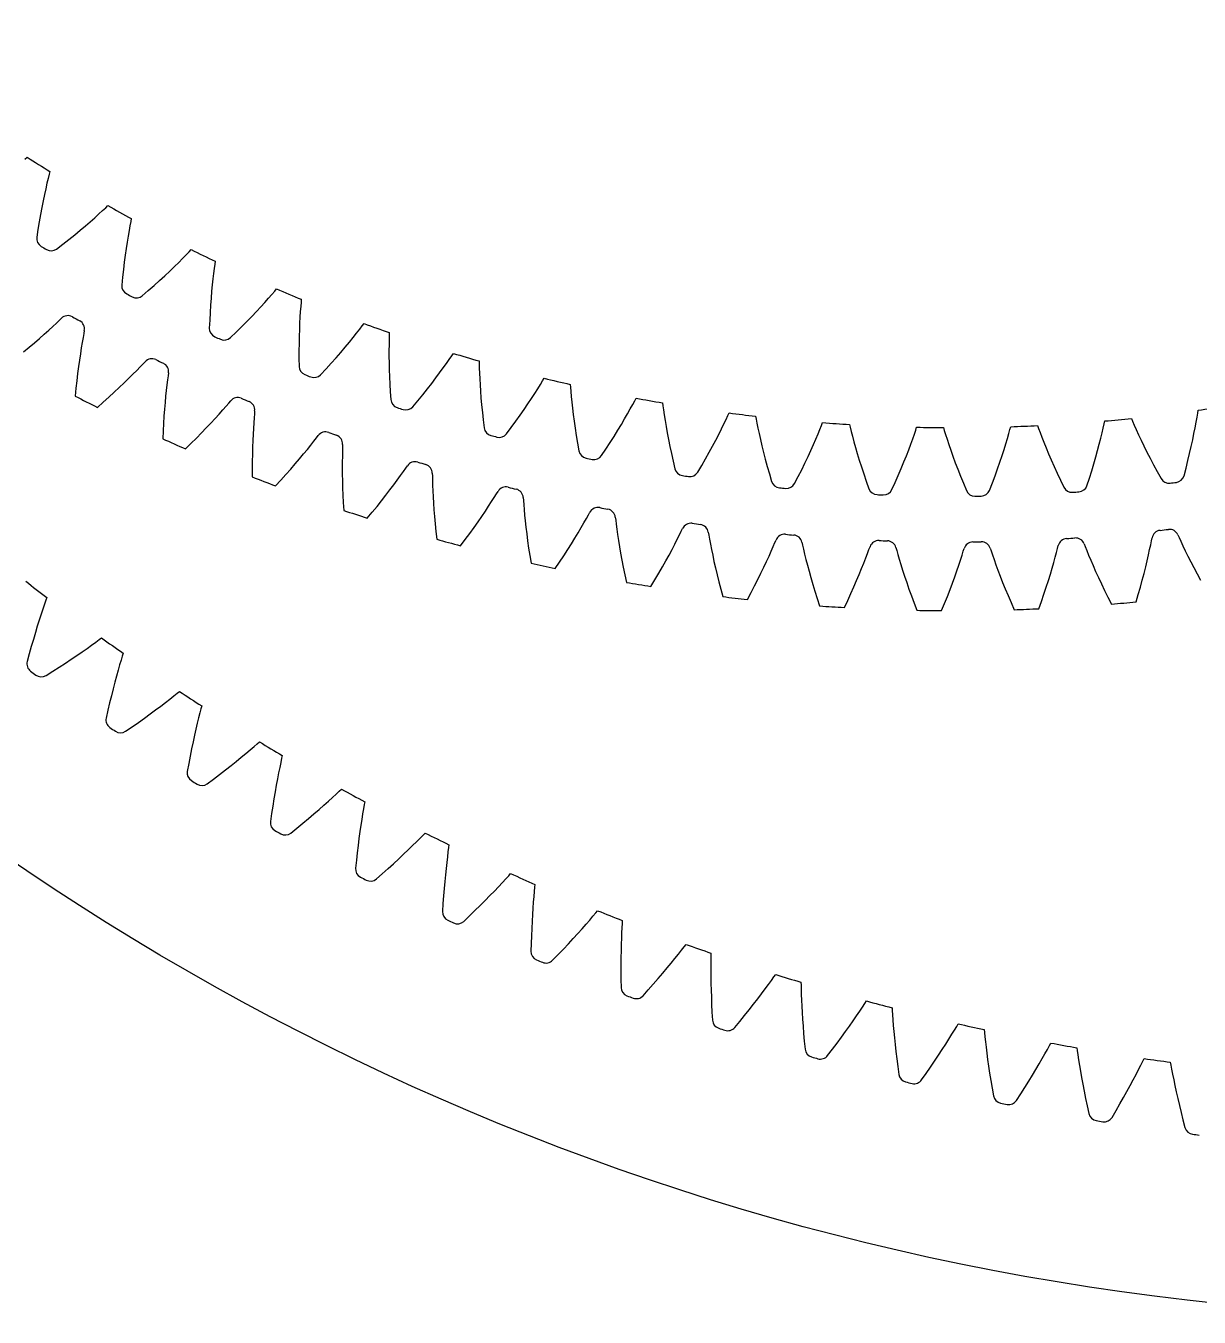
# Model space of a CAD drawing. Header units: millimetres. Extents: x -128 to 128, y -128 to 128.
# Drawn here: x -71.9 to -14.2, y -128.5 to -65 of the extents above; entities that cross this region are included whole.
import ezdxf

# ---------------------------------------------------------------- set-up
doc = ezdxf.new("R2010")
doc.units = ezdxf.units.MM

msp = doc.modelspace()

# ---------------------------------------------------------------- linework, layer by layer
at = {"layer": 'fixed_ring'}
for p, q in [((-70.909367, -93.236014), (-70.978102, -93.435528)), ((-70.861766, -93.100001), (-70.909367, -93.236014)), ((-71.143002, -93.929883), (-71.233753, -94.211937)), ((-71.05713, -93.669612), (-71.143002, -93.929883)), ((-70.978102, -93.435528), (-71.05713, -93.669612)), ((-71.328049, -94.513009), (-71.424898, -94.831185)), ((-71.233753, -94.211937), (-71.328049, -94.513009)), ((-71.523516, -95.165056), (-71.62326, -95.513537)), ((-71.424898, -94.831185), (-71.523516, -95.165056)), ((-68.453551, -95.300578), (-68.283043, -95.17625)), ((-68.283043, -95.17625), (-68.167022, -95.090783)), ((-71.723588, -95.875765), (-71.824894, -96.25039)), ((-71.62326, -95.513537), (-71.723588, -95.875765)), ((-69.380631, -95.951693), (-69.12056, -95.77309)), ((-69.12056, -95.77309), (-68.877625, -95.603464)), ((-68.877625, -95.603464), (-68.654079, -95.444903)), ((-68.654079, -95.444903), (-68.453551, -95.300578)), ((-67.104411, -95.843613), (-67.146567, -95.98141)), ((-70.250239, -96.527877), (-69.946453, -96.330135)), ((-69.946453, -96.330135), (-69.656301, -96.137763)), ((-69.656301, -96.137763), (-69.380631, -95.951693)), ((-67.276974, -96.420541), (-67.352431, -96.68402)), ((-67.207315, -96.1835), (-67.276974, -96.420541)), ((-67.146567, -95.98141), (-67.207315, -96.1835)), ((-70.895311, -96.937133), (-70.566995, -96.730216)), ((-70.566995, -96.730216), (-70.250239, -96.527877)), ((-67.431897, -96.969458), (-67.514149, -97.274041)), ((-67.352431, -96.68402), (-67.431897, -96.969458)), ((-67.598272, -97.595816), (-67.683538, -97.933344)), ((-67.514149, -97.274041), (-67.598272, -97.595816)), ((-64.445182, -97.815699), (-64.332651, -97.725687)), ((-67.76935, -98.285515), (-67.855196, -98.651446)), ((-67.683538, -97.933344), (-67.76935, -98.285515)), ((-65.258308, -98.445364), (-65.02231, -98.266214)), ((-65.02231, -98.266214), (-64.805244, -98.09889)), ((-64.805244, -98.09889), (-64.610613, -97.946707)), ((-64.610613, -97.946707), (-64.445182, -97.815699)), ((-67.855196, -98.651446), (-67.941529, -99.029802)), ((-66.357087, -99.244467), (-66.061403, -99.034803)), ((-66.061403, -99.034803), (-65.779128, -98.831048)), ((-65.779128, -98.831048), (-65.511073, -98.634166)), ((-65.511073, -98.634166), (-65.258308, -98.445364)), ((-63.39044, -99.019008), (-63.455362, -99.285279)), ((-63.33026, -98.779385), (-63.39044, -99.019008)), ((-63.277594, -98.575041), (-63.33026, -98.779385)), ((-63.24095, -98.435676), (-63.277594, -98.575041)), ((-66.985378, -99.679045), (-66.665548, -99.459239)), ((-66.665548, -99.459239), (-66.357087, -99.244467)), ((-63.523417, -99.573651), (-63.593495, -99.881263)), ((-63.455362, -99.285279), (-63.523417, -99.573651)), ((-63.664759, -100.206128), (-63.736539, -100.546779)), ((-63.593495, -99.881263), (-63.664759, -100.206128)), ((-60.665512, -100.437963), (-60.50542, -100.300482)), ((-60.50542, -100.300482), (-60.396557, -100.206067)), ((-63.808281, -100.902084), (-63.879512, -101.271138)), ((-63.736539, -100.546779), (-63.808281, -100.902084)), ((-61.537929, -101.160677), (-61.29287, -100.961976)), ((-61.29287, -100.961976), (-61.064181, -100.773585)), ((-61.064181, -100.773585), (-60.853939, -100.597764)), ((-60.853939, -100.597764), (-60.665512, -100.437963)), ((-59.277492, -100.872092), (-59.308567, -101.012804)), ((-63.879512, -101.271138), (-63.950734, -101.652627)), ((-62.359011, -101.80413), (-62.071896, -101.582877)), ((-62.071896, -101.582877), (-61.797945, -101.36806)), ((-61.797945, -101.36806), (-61.537929, -101.160677)), ((-59.403673, -101.460907), (-59.457958, -101.729548)), ((-59.353067, -101.21908), (-59.403673, -101.460907)), ((-59.308567, -101.012804), (-59.353067, -101.21908)), ((-62.969528, -102.263344), (-62.658689, -102.030996)), ((-62.658689, -102.030996), (-62.359011, -101.80413)), ((-59.514494, -102.020398), (-59.572287, -102.330553)), ((-59.457958, -101.729548), (-59.514494, -102.020398)), ((-59.630579, -102.657994), (-59.688759, -103.00123)), ((-59.572287, -102.330553), (-59.630579, -102.657994)), ((-56.806411, -102.937572), (-56.624486, -102.770406)), ((-56.624486, -102.770406), (-56.469987, -102.626669)), ((-56.469987, -102.626669), (-56.364963, -102.528001)), ((-59.746319, -103.359105), (-59.802821, -103.730699)), ((-59.688759, -103.00123), (-59.746319, -103.359105)), ((-57.467481, -103.527233), (-57.230516, -103.318946)), ((-57.230516, -103.318946), (-57.009497, -103.121612)), ((-57.009497, -103.121612), (-56.806411, -102.937572)), ((-55.282024, -103.498727), (-55.322976, -103.742375)), ((-55.24576, -103.290845), (-55.282024, -103.498727)), ((-55.220304, -103.149009), (-55.24576, -103.290845)), ((-59.802821, -103.730699), (-59.858821, -104.114718)), ((-58.262332, -104.202821), (-57.984241, -103.970328)), ((-57.984241, -103.970328), (-57.719047, -103.744789)), ((-57.719047, -103.744789), (-57.467481, -103.527233)), ((-55.366538, -104.012961), (-55.411466, -104.305829)), ((-55.322976, -103.742375), (-55.366538, -104.012961)), ((-58.85411, -104.685943), (-58.552754, -104.441421)), ((-58.552754, -104.441421), (-58.262332, -104.202821)), ((-55.456883, -104.618036), (-55.50211, -104.947536)), ((-55.411466, -104.305829), (-55.456883, -104.618036)), ((-52.345263, -104.790582), (-52.244245, -104.687816)), ((-55.546599, -105.292814), (-55.589886, -105.652694)), ((-55.50211, -104.947536), (-55.546599, -105.292814)), ((-53.077668, -105.512548), (-52.864669, -105.306583)), ((-52.864669, -105.306583), (-52.669061, -105.114614)), ((-52.669061, -105.114614), (-52.493925, -104.940348)), ((-52.493925, -104.940348), (-52.345263, -104.790582)), ((-51.095598, -105.405561), (-51.123569, -105.614722)), ((-51.075802, -105.262826), (-51.095598, -105.405561)), ((-55.63157, -106.026241), (-55.672258, -106.412183)), ((-55.589886, -105.652694), (-55.63157, -106.026241)), ((-53.8049, -106.19338), (-53.548882, -105.957477)), ((-53.548882, -105.957477), (-53.306165, -105.730091)), ((-53.306165, -105.730091), (-53.077668, -105.512548)), ((-51.154802, -105.859804), (-51.187572, -106.131909)), ((-51.123569, -105.614722), (-51.154802, -105.859804)), ((-54.645632, -106.943012), (-54.354235, -106.686703)), ((-54.354235, -106.686703), (-54.073529, -106.436745)), ((-54.073529, -106.436745), (-53.8049, -106.19338)), ((-51.220821, -106.426331), (-51.25379, -106.740097)), ((-51.187572, -106.131909), (-51.220821, -106.426331)), ((-48.13777, -106.788799), (-48.040918, -106.682099)), ((-51.285882, -107.071135), (-51.316609, -107.417908)), ((-51.25379, -106.740097), (-51.285882, -107.071135)), ((-48.636251, -107.325042), (-48.44843, -107.125448)), ((-48.44843, -107.125448), (-48.280361, -106.944357)), ((-48.280361, -106.944357), (-48.13777, -106.788799)), ((-46.850538, -107.210201), (-46.864644, -107.35361)), ((-51.345553, -107.779225), (-51.372354, -108.154134)), ((-51.316609, -107.417908), (-51.345553, -107.779225)), ((-49.294046, -108.002623), (-49.060561, -107.765768)), ((-49.060561, -107.765768), (-48.840893, -107.539312)), ((-48.840893, -107.539312), (-48.636251, -107.325042)), ((-46.905742, -107.809848), (-46.927668, -108.08304)), ((-46.884278, -107.563717), (-46.905742, -107.809848)), ((-46.864644, -107.35361), (-46.884278, -107.563717)), ((-51.372354, -108.154134), (-51.397665, -108.541388)), ((-50.069771, -108.763291), (-49.799224, -108.502371)), ((-49.799224, -108.502371), (-49.540483, -108.248519)), ((-49.540483, -108.248519), (-49.294046, -108.002623)), ((-46.949186, -108.378552), (-46.969654, -108.69338)), ((-46.927668, -108.08304), (-46.949186, -108.378552)), ((-43.854162, -108.618162), (-43.761628, -108.507695)), ((-50.350747, -109.030983), (-50.069771, -108.763291)), ((-46.98856, -109.025432), (-47.005476, -109.373153)), ((-46.969654, -108.69338), (-46.98856, -109.025432)), ((-44.526891, -109.396035), (-44.33093, -109.173799)), ((-44.33093, -109.173799), (-44.151192, -108.966895)), ((-44.151192, -108.966895), (-43.990456, -108.779266)), ((-43.990456, -108.779266), (-43.854162, -108.618162)), ((-42.559588, -109.131911), (-42.570852, -109.342633)), ((-42.551194, -108.988054), (-42.559588, -109.131911)), ((-47.020033, -109.735335), (-47.031907, -110.111013)), ((-47.005476, -109.373153), (-47.020033, -109.735335)), ((-44.961267, -109.876996), (-44.737383, -109.631045)), ((-44.737383, -109.631045), (-44.526891, -109.396035)), ((-42.582515, -109.589422), (-42.593562, -109.86327)), ((-42.570852, -109.342633), (-42.582515, -109.589422)), ((-47.031907, -110.111013), (-47.041803, -110.498967)), ((-45.706137, -110.667902), (-45.446177, -110.396432)), ((-45.446177, -110.396432), (-45.197732, -110.132494)), ((-45.197732, -110.132494), (-44.961267, -109.876996)), ((-42.61125, -110.474797), (-42.616939, -110.807338)), ((-42.603314, -110.159403), (-42.61125, -110.474797)), ((-42.593562, -109.86327), (-42.603314, -110.159403)), ((-39.784142, -110.636043), (-39.630992, -110.442172)), ((-39.630992, -110.442172), (-39.501211, -110.275776)), ((-39.501211, -110.275776), (-39.413142, -110.161719)), ((-45.976248, -110.946553), (-45.706137, -110.667902)), ((-42.616939, -110.807338), (-42.620018, -111.155456)), ((-40.343465, -111.322972), (-40.142483, -111.07978)), ((-40.142483, -111.07978), (-39.955512, -110.849929)), ((-39.955512, -110.849929), (-39.784142, -110.636043)), ((-38.190114, -110.948655), (-38.191955, -111.195713)), ((-38.187235, -110.737652), (-38.190114, -110.948655)), ((-38.184567, -110.593575), (-38.187235, -110.737652)), ((-42.620018, -111.155456), (-42.620164, -111.517931)), ((-42.620164, -111.517931), (-42.617093, -111.893783)), ((-40.783515, -111.842327), (-40.557394, -111.57763)), ((-40.557394, -111.57763), (-40.343465, -111.322972)), ((-38.191955, -111.195713), (-38.192107, -111.469783)), ((-38.192107, -111.469783), (-38.190078, -111.76607)), ((-38.190078, -111.76607), (-38.185468, -112.08153)), ((-35.208864, -111.930446), (-35.085801, -111.759023)), ((-35.085801, -111.759023), (-35.002336, -111.641554)), ((-42.617093, -111.893783), (-42.611558, -112.281824)), ((-41.529051, -112.686694), (-41.270231, -112.397524)), ((-41.270231, -112.397524), (-41.02127, -112.115934)), ((-41.02127, -112.115934), (-40.783515, -111.842327)), ((-38.185468, -112.08153), (-38.177933, -112.414034)), ((-35.694601, -112.587885), (-35.516916, -112.350782)), ((-35.516916, -112.350782), (-35.354185, -112.130253)), ((-35.354185, -112.130253), (-35.208864, -111.930446)), ((-33.757563, -112.024225), (-33.754501, -112.168294)), ((-33.754501, -112.168294), (-33.748989, -112.379244)), ((-33.748989, -112.379244), (-33.741007, -112.62618)), ((-38.177933, -112.414034), (-38.167169, -112.761999)), ((-38.167169, -112.761999), (-38.152904, -113.124193)), ((-36.089391, -113.101837), (-35.885756, -112.838876)), ((-35.885756, -112.838876), (-35.694601, -112.587885)), ((-33.741007, -112.62618), (-33.730262, -112.90004)), ((-33.730262, -112.90004), (-33.716456, -113.196012)), ((-30.614913, -113.065555), (-30.536184, -112.94486)), ((-38.152904, -113.124193), (-38.134893, -113.499627)), ((-38.134893, -113.499627), (-38.113935, -113.887141)), ((-36.769069, -113.949423), (-36.531499, -113.658158)), ((-36.531499, -113.658158), (-36.30481, -113.375315)), ((-36.30481, -113.375315), (-36.089391, -113.101837)), ((-33.716456, -113.196012), (-33.699308, -113.511039)), ((-33.699308, -113.511039), (-33.678559, -113.842981)), ((-31.022161, -113.673986), (-30.868325, -113.447162)), ((-30.868325, -113.447162), (-30.731063, -113.241735)), ((-30.731063, -113.241735), (-30.614913, -113.065555)), ((-29.277182, -113.277741), (-29.268394, -113.421575)), ((-29.268394, -113.421575), (-29.254499, -113.632139)), ((-29.254499, -113.632139), (-29.236706, -113.878562)), ((-37.016187, -114.248653), (-36.769069, -113.949423)), ((-33.678559, -113.842981), (-33.653969, -114.190243)), ((-33.653969, -114.190243), (-33.625317, -114.551584)), ((-31.564324, -114.447207), (-31.371304, -114.176358)), ((-31.371304, -114.176358), (-31.190279, -113.917966)), ((-31.190279, -113.917966), (-31.022161, -113.673986)), ((-29.236706, -113.878562), (-29.215082, -114.151779)), ((-29.215082, -114.151779), (-29.18952, -114.446968)), ((-26.20467, -114.373966), (-26.095616, -114.193307)), ((-26.095616, -114.193307), (-26.021748, -114.069578)), ((-33.625317, -114.551584), (-33.592394, -114.926004)), ((-33.592394, -114.926004), (-33.556046, -115.312379)), ((-31.983965, -115.020664), (-31.7687, -114.729033)), ((-31.7687, -114.729033), (-31.564324, -114.447207)), ((-29.18952, -114.446968), (-29.159862, -114.761064)), ((-29.159862, -114.761064), (-29.125932, -115.091919)), ((-26.636639, -115.067919), (-26.478353, -114.817448)), ((-26.478353, -114.817448), (-26.333657, -114.584687)), ((-26.333657, -114.584687), (-26.20467, -114.373966)), ((-24.750507, -114.352142), (-24.736008, -114.495513)), ((-24.736008, -114.495513), (-24.713753, -114.705358)), ((-24.713753, -114.705358), (-24.686177, -114.950879)), ((-32.444794, -115.629963), (-32.209767, -115.321144)), ((-32.209767, -115.321144), (-31.983965, -115.020664)), ((-29.125932, -115.091919), (-29.087556, -115.437928)), ((-29.087556, -115.437928), (-29.044561, -115.797844)), ((-26.989347, -115.611612), (-26.807248, -115.333303)), ((-26.807248, -115.333303), (-26.636639, -115.067919)), ((-24.686177, -114.950879), (-24.653708, -115.22302)), ((-24.653708, -115.22302), (-24.61643, -115.516959)), ((-24.61643, -115.516959), (-24.574308, -115.829628)), ((-21.892677, -115.77936), (-21.75735, -115.54103)), ((-21.75735, -115.54103), (-21.636843, -115.325348)), ((-21.636843, -115.325348), (-21.535057, -115.140496)), ((-21.535057, -115.140496), (-21.466166, -115.013928)), ((-20.184696, -115.245729), (-20.164509, -115.38841)), ((-20.164509, -115.38841), (-20.133929, -115.597205)), ((-29.044561, -115.797844), (-28.996778, -116.17066)), ((-28.996778, -116.17066), (-28.945098, -116.555284)), ((-27.599535, -116.510519), (-27.385858, -116.2013)), ((-27.385858, -116.2013), (-27.182357, -115.90134)), ((-27.182357, -115.90134), (-26.989347, -115.611612)), ((-24.574308, -115.829628), (-24.527252, -116.158872)), ((-24.527252, -116.158872), (-24.47515, -116.503083)), ((-22.200803, -116.307883), (-22.04088, -116.035926)), ((-22.04088, -116.035926), (-21.892677, -115.77936)), ((-20.133929, -115.597205), (-20.096614, -115.841435)), ((-20.096614, -115.841435), (-20.053351, -116.11207)), ((-20.053351, -116.11207), (-20.004417, -116.404295)), ((-17.14664, -116.31468), (-17.034802, -116.094377)), ((-17.034802, -116.094377), (-16.940446, -115.905625)), ((-16.940446, -115.905625), (-16.876642, -115.776418)), ((-15.58697, -115.957088), (-15.561126, -116.098854)), ((-15.561126, -116.098854), (-15.522269, -116.306268)), ((-27.822099, -116.828437), (-27.599535, -116.510519)), ((-24.47515, -116.503083), (-24.417879, -116.861005)), ((-22.553033, -116.890384), (-22.371694, -116.593211)), ((-22.371694, -116.593211), (-22.200803, -116.307883)), ((-20.004417, -116.404295), (-19.949897, -116.715042)), ((-19.949897, -116.715042), (-19.889789, -117.042155)), ((-17.559255, -117.098556), (-17.410271, -116.820456)), ((-17.410271, -116.820456), (-17.272385, -116.558201)), ((-17.272385, -116.558201), (-17.14664, -116.31468)), ((-15.522269, -116.306268), (-15.475274, -116.548822)), ((-15.475274, -116.548822), (-15.421285, -116.817523)), ((-15.421285, -116.817523), (-15.360772, -117.107571)), ((-24.417879, -116.861005), (-24.355313, -117.231626)), ((-24.355313, -117.231626), (-24.288382, -117.613891)), ((-22.945663, -117.515667), (-22.744448, -117.198197)), ((-22.744448, -117.198197), (-22.553033, -116.890384)), ((-19.889789, -117.042155), (-19.824043, -117.384022)), ((-19.824043, -117.384022), (-19.752588, -117.739384)), ((-17.888048, -117.6946), (-17.718667, -117.390453)), ((-17.718667, -117.390453), (-17.559255, -117.098556)), ((-15.360772, -117.107571), (-15.293941, -117.415905)), ((-15.293941, -117.415905), (-15.220875, -117.74037)), ((-23.155411, -117.842182), (-22.945663, -117.515667)), ((-19.752588, -117.739384), (-19.675337, -118.107225)), ((-19.675337, -118.107225), (-19.593261, -118.486527)), ((-18.255508, -118.334998), (-18.067074, -118.00978)), ((-18.067074, -118.00978), (-17.888048, -117.6946)), ((-15.220875, -117.74037), (-15.141591, -118.079352)), ((-15.141591, -118.079352), (-15.056064, -118.431593)), ((-18.45211, -118.669594), (-18.255508, -118.334998)), ((-15.056064, -118.431593), (-14.96425, -118.796072)), ((-14.96425, -118.796072), (-14.867159, -119.171811))]:
    msp.add_line(p, q, dxfattribs=at)
for centre, radius, start, end in [((0, 0), 117, 232.086197, 232.72393), ((0, 0), 117, 234.364678, 235.002411), ((-71.388941, -96.361947), 0.45, 165.646501, 233.467413), ((0, 0), 120.375, 233.467413, 233.621195), ((-71.130048, -96.553208), 0.45, 233.621195, 301.442107), ((0, 0), 117, 236.643159, 237.280892), ((-67.501485, -99.123938), 0.45, 167.924982, 235.745894), ((0, 0), 120.375, 235.745894, 235.899676), ((-67.235193, -99.304755), 0.45, 235.899676, 303.720588), ((0, 0), 117, 238.92164, 239.559373), ((-63.507296, -101.729194), 0.45, 170.203463, 238.024375), ((0, 0), 120.375, 238.024375, 238.178157), ((-63.234026, -101.899282), 0.45, 238.178157, 305.999069), ((0, 0), 117, 241.200121, 241.837854), ((-59.412689, -104.173596), 0.45, 172.481944, 240.302856), ((0, 0), 120.375, 240.302856, 240.456638), ((-59.132872, -104.332684), 0.45, 240.456638, 308.27755), ((0, 0), 117, 243.478602, 244.116335), ((-55.224138, -106.453277), 0.45, 174.760425, 242.581337), ((0, 0), 117, 245.757083, 246.394816), ((0, 0), 120.375, 242.581337, 242.735119), ((-54.938218, -106.601116), 0.45, 242.735119, 310.556031), ((-50.948266, -108.564634), 0.45, 177.038906, 244.859818), ((0, 0), 117, 248.035564, 248.673297), ((0, 0), 120.375, 244.859818, 245.0136), ((-50.656695, -108.700989), 0.45, 245.0136, 312.834512), ((0, 0), 117, 250.314045, 250.951778), ((-46.591835, -110.504328), 0.45, 179.317387, 247.138299), ((0, 0), 120.375, 247.138299, 247.292081), ((-46.295073, -110.628983), 0.45, 247.292081, 315.112993), ((0, 0), 117, 252.592526, 253.230259), ((-42.161732, -112.269292), 0.45, 181.595868, 249.41678), ((0, 0), 120.375, 249.41678, 249.570562), ((-41.860249, -112.38205), 0.45, 249.570562, 317.391474), ((0, 0), 117, 254.871007, 255.50874), ((-37.664963, -113.856735), 0.45, 183.874349, 251.695261), ((0, 0), 120.375, 251.695261, 251.849043), ((-37.359235, -113.957418), 0.45, 251.849043, 319.669955), ((0, 0), 117, 257.149488, 257.787221), ((-33.108638, -115.264148), 0.45, 186.15283, 253.973742), ((0, 0), 117, 259.427969, 260.065702), ((0, 0), 120.375, 253.973742, 254.127524), ((-32.799149, -115.352596), 0.45, 254.127524, 321.948436), ((0, 0), 117, 261.70645, 262.344183), ((-28.499962, -116.489303), 0.45, 188.431311, 256.252223), ((-28.187201, -116.565378), 0.45, 256.406005, 324.226917), ((0, 0), 120.375, 256.252223, 256.406005), ((-23.846221, -117.530266), 0.45, 190.709792, 258.530704), ((0, 0), 120.375, 258.530704, 258.684486), ((-23.530683, -117.593846), 0.45, 258.684486, 326.505398), ((-19.154774, -118.385389), 0.45, 192.988273, 260.809185), ((-18.836958, -118.436374), 0.45, 260.962967, 328.783879), ((0, 0), 120.375, 260.809185, 260.962967), ((-14.43304, -119.05332), 0.45, 195.266754, 263.087666), ((0, 0), 120.375, 263.087666, 263.241448)]:
    msp.add_arc(centre, radius, start, end, dxfattribs=at)
at = {"layer": 'outer'}
msp.add_circle((0, 0), 128.494929, dxfattribs=at)
at = {"layer": 'thin_ring_external'}
for p, q in [((-70.241353, -79.468718), (-70.137219, -79.371848)), ((-70.985499, -80.153621), (-70.768488, -79.958824)), ((-70.768488, -79.958824), (-70.569609, -79.776839)), ((-70.569609, -79.776839), (-70.391907, -79.611278)), ((-70.391907, -79.611278), (-70.241353, -79.468718)), ((-69.016316, -79.981375), (-69.041022, -80.121437)), ((-71.729518, -80.794222), (-71.467086, -80.572833)), ((-71.467086, -80.572833), (-71.218781, -80.358861)), ((-71.218781, -80.358861), (-70.985499, -80.153621)), ((-69.121219, -80.564448), (-69.165867, -80.830302)), ((-69.078846, -80.325298), (-69.121219, -80.564448)), ((-69.041022, -80.121437), (-69.078846, -80.325298)), ((-72.005409, -81.021977), (-71.729518, -80.794222)), ((-69.211413, -81.118339), (-69.25688, -81.42571)), ((-69.165867, -80.830302), (-69.211413, -81.118339)), ((-69.301509, -81.750436), (-69.344686, -82.091053)), ((-69.25688, -81.42571), (-69.301509, -81.750436)), ((-66.438344, -81.93576), (-66.269327, -81.761342)), ((-66.269327, -81.761342), (-66.126249, -81.61128)), ((-66.126249, -81.61128), (-66.027197, -81.509219)), ((-69.385891, -82.446426), (-69.424673, -82.815649)), ((-69.344686, -82.091053), (-69.385891, -82.446426)), ((-67.294006, -82.776541), (-67.056951, -82.55017)), ((-67.056951, -82.55017), (-66.834452, -82.333287)), ((-66.834452, -82.333287), (-66.627672, -82.127663)), ((-66.627672, -82.127663), (-66.438344, -81.93576)), ((-64.921521, -82.407384), (-64.951628, -82.648387)), ((-64.894155, -82.201858), (-64.921521, -82.407384)), ((-64.876634, -82.060718), (-64.894155, -82.201858)), ((-69.424673, -82.815649), (-69.460637, -83.197977)), ((-67.808694, -83.252587), (-67.544792, -83.011042)), ((-67.544792, -83.011042), (-67.294006, -82.776541)), ((-64.982642, -82.916173), (-65.013422, -83.20616)), ((-64.951628, -82.648387), (-64.982642, -82.916173)), ((-68.374057, -83.753366), (-68.085239, -83.500281)), ((-68.085239, -83.500281), (-67.808694, -83.252587)), ((-65.043134, -83.515451), (-65.071125, -83.842033)), ((-65.013422, -83.20616), (-65.043134, -83.515451)), ((-62.202232, -83.880921), (-62.042341, -83.698099)), ((-62.042341, -83.698099), (-61.907112, -83.540927)), ((-61.907112, -83.540927), (-61.813401, -83.433942)), ((-65.096854, -84.18441), (-65.119859, -84.541424)), ((-65.071125, -83.842033), (-65.096854, -84.18441)), ((-62.78866, -84.526116), (-62.577526, -84.298154)), ((-62.577526, -84.298154), (-62.381514, -84.08224)), ((-62.381514, -84.08224), (-62.202232, -83.880921)), ((-60.663306, -84.274479), (-60.681068, -84.516705)), ((-60.646471, -84.067824), (-60.663306, -84.274479)), ((-60.636178, -83.925973), (-60.646471, -84.067824)), ((-65.139738, -84.912145), (-65.156133, -85.295811)), ((-65.119859, -84.541424), (-65.139738, -84.912145)), ((-63.503556, -85.266), (-63.252332, -85.011295)), ((-63.252332, -85.011295), (-63.013847, -84.764295)), ((-63.013847, -84.764295), (-62.78866, -84.526116)), ((-60.714301, -85.076905), (-60.728182, -85.387311)), ((-60.698369, -84.785726), (-60.714301, -85.076905)), ((-60.681068, -84.516705), (-60.698369, -84.785726)), ((-64.042612, -85.794994), (-63.767094, -85.527492)), ((-63.767094, -85.527492), (-63.503556, -85.266)), ((-60.739461, -85.714895), (-60.747674, -86.05814)), ((-60.728182, -85.387311), (-60.739461, -85.714895)), ((-58.041093, -85.817456), (-57.872324, -85.607245)), ((-57.872324, -85.607245), (-57.721977, -85.416498)), ((-57.721977, -85.416498), (-57.59495, -85.252626)), ((-57.59495, -85.252626), (-57.506824, -85.140996)), ((-56.309049, -85.714466), (-56.315311, -85.921712)), ((-56.306014, -85.572275), (-56.309049, -85.714466)), ((-60.747674, -86.05814), (-60.75242, -86.415862)), ((-58.637776, -86.530909), (-58.425044, -86.281542)), ((-58.425044, -86.281542), (-58.225825, -86.043097)), ((-58.225825, -86.043097), (-58.041093, -85.817456)), ((-56.320682, -86.164528), (-56.324223, -86.434082)), ((-56.315311, -85.921712), (-56.320682, -86.164528)), ((-60.75242, -86.415862), (-60.753344, -86.787116)), ((-60.753344, -86.787116), (-60.750127, -87.171117)), ((-59.101228, -87.056964), (-58.863338, -86.789764)), ((-58.863338, -86.789764), (-58.637776, -86.530909)), ((-56.324223, -86.434082), (-56.325267, -86.725695)), ((-56.325267, -86.725695), (-56.323281, -87.036404)), ((-53.459918, -87.11023), (-53.319507, -86.912055)), ((-53.319507, -86.912055), (-53.201013, -86.741911)), ((-53.201013, -86.741911), (-53.118701, -86.625926)), ((-51.897436, -86.995329), (-51.893208, -87.13749)), ((-59.612571, -87.612792), (-59.35107, -87.331571)), ((-59.35107, -87.331571), (-59.101228, -87.056964)), ((-56.323281, -87.036404), (-56.317818, -87.364138)), ((-56.317818, -87.364138), (-56.308494, -87.707353)), ((-53.977486, -87.811869), (-53.790703, -87.563563)), ((-53.790703, -87.563563), (-53.617733, -87.328784)), ((-53.617733, -87.328784), (-53.459918, -87.11023)), ((-51.893208, -87.13749), (-51.888879, -87.344785)), ((-51.888879, -87.344785), (-51.881844, -87.587558)), ((-51.881844, -87.587558), (-51.871618, -87.856941)), ((-56.308494, -87.707353), (-56.294968, -88.064852)), ((-56.294968, -88.064852), (-56.276934, -88.435668)), ((-54.389258, -88.341808), (-54.177208, -88.071773)), ((-54.177208, -88.071773), (-53.977486, -87.811869)), ((-51.871618, -87.856941), (-51.85777, -88.148227)), ((-51.85777, -88.148227), (-51.839921, -88.45843)), ((-48.976524, -88.385954), (-48.846415, -88.180868)), ((-48.846415, -88.180868), (-48.736763, -88.004896)), ((-48.736763, -88.004896), (-48.660482, -87.88486)), ((-47.421947, -88.191422), (-47.410466, -88.333181)), ((-56.276934, -88.435668), (-56.254115, -88.819005)), ((-54.84869, -88.907812), (-54.613196, -88.620807)), ((-54.613196, -88.620807), (-54.389258, -88.341808)), ((-51.839921, -88.45843), (-51.817732, -88.785457)), ((-51.817732, -88.785457), (-51.790895, -89.127749)), ((-49.457591, -89.113106), (-49.28373, -88.855586)), ((-49.28373, -88.855586), (-49.122974, -88.612281)), ((-49.122974, -88.612281), (-48.976524, -88.385954)), ((-47.410466, -88.333181), (-47.395558, -88.539985)), ((-47.395558, -88.539985), (-47.376136, -88.782083)), ((-47.376136, -88.782083), (-47.352168, -89.050592)), ((-55.09549, -89.202019), (-54.84869, -88.907812)), ((-51.790895, -89.127749), (-51.759133, -89.48409)), ((-51.759133, -89.48409), (-51.722188, -89.853502)), ((-49.841767, -89.663378), (-49.643782, -89.382869)), ((-49.643782, -89.382869), (-49.457591, -89.113106)), ((-47.352168, -89.050592), (-47.323466, -89.340791)), ((-47.323466, -89.340791), (-47.289801, -89.649677)), ((-44.568542, -89.664599), (-44.43384, -89.43109)), ((-44.43384, -89.43109), (-44.314372, -89.219628)), ((-44.314372, -89.219628), (-44.213848, -89.038286)), ((-44.213848, -89.038286), (-44.143795, -88.914511)), ((-42.891223, -89.157433), (-42.872518, -89.298421)), ((-42.872518, -89.298421), (-42.847071, -89.504194)), ((-42.847071, -89.504194), (-42.815312, -89.744984)), ((-51.722188, -89.853502), (-51.679825, -90.235173)), ((-50.271699, -90.252103), (-50.051166, -89.953448)), ((-50.051166, -89.953448), (-49.841767, -89.663378)), ((-47.289801, -89.649677), (-47.250942, -89.975145)), ((-47.250942, -89.975145), (-47.206663, -90.31562)), ((-44.87715, -90.181856), (-44.716665, -89.915795)), ((-44.716665, -89.915795), (-44.568542, -89.664599)), ((-42.815312, -89.744984), (-42.777665, -90.011919)), ((-42.777665, -90.011919), (-42.734183, -90.300275)), ((-39.843715, -90.242909), (-39.735201, -90.025624)), ((-39.735201, -90.025624), (-39.644067, -89.839385)), ((-39.644067, -89.839385), (-39.580426, -89.712195)), ((-38.317084, -89.890843), (-38.291205, -90.030692)), ((-38.291205, -90.030692), (-38.255284, -90.234897)), ((-16.511983, -90.308843), (-16.48254, -90.169701)), ((-15.215048, -90.023375), (-15.154676, -90.152149)), ((-15.154676, -90.152149), (-15.068328, -90.340654)), ((-50.503155, -90.558528), (-50.271699, -90.252103)), ((-47.206663, -90.31562), (-47.156747, -90.669875)), ((-47.156747, -90.669875), (-47.100988, -91.036918)), ((-45.427043, -91.05141), (-45.232728, -90.751027)), ((-45.232728, -90.751027), (-45.049323, -90.460774)), ((-45.049323, -90.460774), (-44.87715, -90.181856)), ((-42.734183, -90.300275), (-42.68479, -90.607039)), ((-42.68479, -90.607039), (-42.629363, -90.930098)), ((-40.248113, -91.015332), (-40.101422, -90.741424)), ((-40.101422, -90.741424), (-39.966319, -90.482993)), ((-39.966319, -90.482993), (-39.843715, -90.242909)), ((-38.255284, -90.234897), (-38.211272, -90.473752)), ((-38.211272, -90.473752), (-38.160044, -90.738416)), ((-38.160044, -90.738416), (-38.101894, -91.024175)), ((-35.218126, -90.819296), (-35.120848, -90.596753)), ((-35.120848, -90.596753), (-35.039343, -90.406104)), ((-35.039343, -90.406104), (-34.982279, -90.27583)), ((-33.711464, -90.389738), (-33.678477, -90.528084)), ((-33.678477, -90.528084), (-33.632176, -90.730188)), ((-33.632176, -90.730188), (-33.576025, -90.966484)), ((-30.483353, -90.931525), (-30.411689, -90.736963)), ((-30.411689, -90.736963), (-30.361351, -90.603946)), ((-29.086377, -90.652817), (-29.046369, -90.789297)), ((-29.046369, -90.789297), (-28.989809, -90.988774)), ((-25.773177, -90.831101), (-25.729697, -90.695686)), ((-24.45389, -90.679393), (-24.406966, -90.813652)), ((-21.187356, -90.889126), (-21.135909, -90.68827)), ((-21.135909, -90.68827), (-21.0994, -90.550812)), ((-19.82609, -90.469396), (-19.772371, -90.601084)), ((-19.772371, -90.601084), (-19.695762, -90.793753)), ((-19.695762, -90.793753), (-19.604199, -91.018708)), ((-16.661175, -91.012987), (-16.603205, -90.749717)), ((-16.603205, -90.749717), (-16.553107, -90.512064)), ((-16.553107, -90.512064), (-16.511983, -90.308843)), ((-15.068328, -90.340654), (-14.965399, -90.56064)), ((-14.965399, -90.56064), (-14.848966, -90.803776)), ((-14.848966, -90.803776), (-14.720507, -91.065573)), ((-47.100988, -91.036918), (-47.039192, -91.415929)), ((-45.847545, -91.67878), (-45.632038, -91.360937)), ((-45.632038, -91.360937), (-45.427043, -91.05141)), ((-42.629363, -90.930098), (-42.567757, -91.267868)), ((-42.567757, -91.267868), (-42.499817, -91.619112)), ((-40.574164, -91.601917), (-40.40582, -91.302678)), ((-40.40582, -91.302678), (-40.248113, -91.015332)), ((-38.101894, -91.024175), (-38.036902, -91.328018)), ((-38.036902, -91.328018), (-37.965053, -91.647825)), ((-35.582556, -91.61136), (-35.450043, -91.330319)), ((-35.450043, -91.330319), (-35.328311, -91.065326)), ((-35.328311, -91.065326), (-35.218126, -90.819296)), ((-33.576025, -90.966484), (-33.511351, -91.228187)), ((-33.511351, -91.228187), (-33.438686, -91.510604)), ((-30.774661, -91.680943), (-30.666619, -91.410081)), ((-30.666619, -91.410081), (-30.569141, -91.158745)), ((-30.569141, -91.158745), (-30.483353, -90.931525)), ((-28.989809, -90.988774), (-28.921666, -91.221894)), ((-28.921666, -91.221894), (-28.843713, -91.479954)), ((-25.993405, -91.516357), (-25.908887, -91.260372)), ((-25.908887, -91.260372), (-25.834813, -91.029068)), ((-25.834813, -91.029068), (-25.773177, -90.831101)), ((-24.406966, -90.813652), (-24.340294, -91.009981)), ((-24.340294, -91.009981), (-24.260337, -91.239317)), ((-24.260337, -91.239317), (-24.169309, -91.49306)), ((-21.400714, -91.664346), (-21.32086, -91.383877)), ((-21.32086, -91.383877), (-21.249523, -91.12391)), ((-21.249523, -91.12391), (-21.187356, -90.889126)), ((-19.604199, -91.018708), (-19.500333, -91.267472)), ((-19.500333, -91.267472), (-19.385409, -91.535486)), ((-16.799334, -91.599251), (-16.726604, -91.297167)), ((-16.726604, -91.297167), (-16.661175, -91.012987)), ((-14.720507, -91.065573), (-14.580859, -91.343139)), ((-14.580859, -91.343139), (-14.430542, -91.634418)), ((-42.499817, -91.619112), (-42.42539, -91.982829)), ((-42.42539, -91.982829), (-42.344322, -92.35819)), ((-40.941812, -92.23142), (-40.752888, -91.91183)), ((-40.752888, -91.91183), (-40.574164, -91.601917)), ((-37.965053, -91.647825), (-37.88628, -91.982009)), ((-37.88628, -91.982009), (-37.800494, -92.329325)), ((-35.878231, -92.213828), (-35.725385, -91.906383)), ((-35.725385, -91.906383), (-35.582556, -91.61136)), ((-33.438686, -91.510604), (-33.358264, -91.810732)), ((-33.358264, -91.810732), (-33.270179, -92.126453)), ((-31.020231, -92.270316), (-30.892652, -91.968384)), ((-30.892652, -91.968384), (-30.774661, -91.680943)), ((-28.843713, -91.479954), (-28.756723, -91.758292)), ((-28.756723, -91.758292), (-28.661082, -92.053922)), ((-28.661082, -92.053922), (-28.55699, -92.364734)), ((-26.190636, -92.085473), (-26.087476, -91.792382)), ((-26.087476, -91.792382), (-25.993405, -91.516357)), ((-24.169309, -91.49306), (-24.06822, -91.766594)), ((-24.06822, -91.766594), (-23.957608, -92.056954)), ((-23.957608, -92.056954), (-23.837782, -92.362045)), ((-21.584894, -92.27569), (-21.488774, -91.962322)), ((-21.488774, -91.962322), (-21.400714, -91.664346)), ((-19.385409, -91.535486), (-19.260116, -91.81982)), ((-19.260116, -91.81982), (-19.124868, -92.118395)), ((-16.96661, -92.249182), (-16.879328, -91.917119)), ((-16.879328, -91.917119), (-16.799334, -91.599251)), ((-14.430542, -91.634418), (-14.269895, -91.937859)), ((-14.269895, -91.937859), (-14.099144, -92.252235)), ((-41.140809, -92.559853), (-40.941812, -92.23142)), ((-37.800494, -92.329325), (-37.707592, -92.688768)), ((-37.707592, -92.688768), (-37.607464, -93.0595)), ((-36.213256, -92.861282), (-36.040897, -92.532462)), ((-36.040897, -92.532462), (-35.878231, -92.213828)), ((-33.270179, -92.126453), (-33.174445, -92.456179)), ((-33.174445, -92.456179), (-33.071037, -92.798662)), ((-31.303363, -92.911688), (-31.157179, -92.585164)), ((-31.157179, -92.585164), (-31.020231, -92.270316)), ((-28.55699, -92.364734), (-28.444545, -92.689141)), ((-28.444545, -92.689141), (-28.323785, -93.025898)), ((-26.552646, -93.048518), (-26.423324, -92.714955)), ((-26.423324, -92.714955), (-26.302631, -92.393525)), ((-26.302631, -92.393525), (-26.190636, -92.085473)), ((-23.837782, -92.362045), (-23.70892, -92.680288)), ((-23.70892, -92.680288), (-23.571122, -93.01044)), ((-21.801138, -92.942595), (-21.689017, -92.602864)), ((-21.689017, -92.602864), (-21.584894, -92.27569)), ((-19.124868, -92.118395), (-18.979924, -92.429643)), ((-18.979924, -92.429643), (-18.825448, -92.752328)), ((-17.163289, -92.951148), (-17.061237, -92.594195)), ((-17.061237, -92.594195), (-16.96661, -92.249182)), ((-36.395223, -93.199447), (-36.213256, -92.861282)), ((-33.071037, -92.798662), (-32.959903, -93.152892)), ((-32.959903, -93.152892), (-32.840975, -93.518028)), ((-31.62317, -93.595895), (-31.458707, -93.248879)), ((-31.458707, -93.248879), (-31.303363, -92.911688)), ((-28.323785, -93.025898), (-28.194708, -93.373991)), ((-26.69057, -93.393201), (-26.552646, -93.048518)), ((-23.571122, -93.01044), (-23.42444, -93.351488)), ((-23.42444, -93.351488), (-23.268893, -93.702591)), ((-22.049497, -93.65585), (-21.921283, -93.293871)), ((-21.921283, -93.293871), (-21.801138, -92.942595)), ((-18.825448, -92.752328), (-18.661543, -93.085442)), ((-18.661543, -93.085442), (-18.488272, -93.428144)), ((-17.272853, -93.319201), (-17.163289, -92.951148)), ((-28.194708, -93.373991), (-28.057291, -93.732578)), ((-26.837099, -93.748162), (-26.69057, -93.393201))]:
    msp.add_line(p, q, dxfattribs=at)
for centre, radius, start, end in [((-69.820721, -79.691737), 0.45, 61.332774, 134.694734), ((-26.25, 0), 90.375, 241.332774, 241.594055), ((-69.456858, -79.889599), 0.45, 348.232095, 61.594055), ((-65.694778, -81.81253), 0.45, 64.259603, 137.621564), ((-26.25, 0), 90.375, 244.259603, 244.520884), ((-65.321287, -81.991555), 0.45, 351.158924, 64.520884), ((-26.25, 0), 93.75, 242.553933, 243.299726), ((-61.465928, -83.719884), 0.45, 67.186433, 140.548393), ((-26.25, 0), 90.375, 247.186433, 247.447714), ((-61.083783, -83.879605), 0.45, 354.085753, 67.447714), ((-57.145204, -85.408823), 0.45, 70.113262, 143.475222), ((-26.25, 0), 90.375, 250.113262, 250.374543), ((-26.25, 0), 93.75, 245.480762, 246.226555), ((-56.755402, -85.548823), 0.45, 357.012583, 70.374543), ((-52.743878, -86.874939), 0.45, 73.040091, 146.402051), ((-26.25, 0), 90.375, 253.040091, 253.301372), ((-52.347436, -86.994853), 0.45, 359.939412, 73.301372), ((-26.25, 0), 93.75, 248.407592, 249.153384), ((-48.273432, -88.114409), 0.45, 75.966921, 149.328881), ((-26.25, 0), 90.375, 255.966921, 256.228201), ((-47.871384, -88.213924), 0.45, 2.866241, 76.228201), ((-26.25, 0), 93.75, 251.334421, 252.080213), ((-43.74553, -89.123998), 0.45, 78.89375, 152.25571), ((-26.25, 0), 90.375, 258.89375, 259.155031), ((-43.338925, -89.202855), 0.45, 5.793071, 79.155031), ((-39.171984, -89.901073), 0.45, 81.820579, 155.182539), ((-26.25, 0), 90.375, 261.820579, 262.08186), ((-38.761883, -89.959065), 0.45, 8.7199, 82.08186), ((-34.564726, -90.443607), 0.45, 84.747408, 158.109368), ((-26.25, 0), 90.375, 264.747408, 265.008689), ((-34.152199, -90.480583), 0.45, 11.646729, 85.008689), ((-20.247792, -90.626454), 0.45, 20.427217, 93.789177), ((-16.039629, -90.24926), 0.45, 96.454725, 169.816686), ((-26.25, 0), 90.375, 276.454725, 276.716006), ((-15.628181, -90.20176), 0.45, 23.354046, 96.716006), ((-26.25, 0), 93.75, 254.26125, 255.007043), ((-29.935775, -90.750183), 0.45, 87.674238, 161.036198), ((-26.25, 0), 90.375, 267.674238, 267.935518), ((-29.521898, -90.766047), 0.45, 14.573558, 87.935518), ((-25.297209, -90.820002), 0.45, 90.601067, 163.963027), ((-26.25, 0), 90.375, 270.601067, 270.862348), ((-24.883062, -90.814713), 0.45, 17.500388, 90.862348), ((-20.661129, -90.652883), 0.45, 93.527896, 166.889856), ((-26.25, 0), 90.375, 273.527896, 273.789177), ((-26.25, 0), 93.75, 257.188079, 257.933872), ((-26.25, 0), 93.75, 260.114909, 260.860701), ((-26.25, 0), 93.75, 263.041738, 263.78753), ((-26.25, 0), 93.75, 274.749055, 275.494847), ((-26.25, 0), 93.75, 265.968567, 266.71436), ((-26.25, 0), 93.75, 268.895396, 269.641189), ((-26.25, 0), 93.75, 271.822226, 272.568018)]:
    msp.add_arc(centre, radius, start, end, dxfattribs=at)
at = {"layer": 'thin_ring_internal'}
for p, q in [((-71.936051, -71.544682), (-71.826462, -71.451723)), ((-70.74612, -72.290746), (-70.797341, -72.494978)), ((-70.710187, -72.151606), (-70.74612, -72.290746)), ((-70.916923, -73.001624), (-70.980667, -73.29103)), ((-70.855242, -72.734782), (-70.916923, -73.001624)), ((-70.797341, -72.494978), (-70.855242, -72.734782)), ((-71.045271, -73.600189), (-71.109817, -73.927153)), ((-70.980667, -73.29103), (-71.045271, -73.600189)), ((-71.173566, -74.270486), (-71.235901, -74.629076)), ((-71.109817, -73.927153), (-71.173566, -74.270486)), ((-68.500195, -74.426421), (-68.296574, -74.24326)), ((-68.296574, -74.24326), (-68.114781, -74.076498)), ((-68.114781, -74.076498), (-67.960879, -73.932802)), ((-67.960879, -73.932802), (-67.85653, -73.833997)), ((-71.235901, -74.629076), (-71.296291, -75.002038)), ((-69.216633, -75.043292), (-68.961792, -74.828516)), ((-68.961792, -74.828516), (-68.72256, -74.622311)), ((-68.72256, -74.622311), (-68.500195, -74.426421)), ((-66.771974, -74.819497), (-66.816693, -75.062104)), ((-66.731983, -74.612772), (-66.771974, -74.819497)), ((-66.703701, -74.471878), (-66.731983, -74.612772)), ((-71.296291, -75.002038), (-71.355469, -75.387927)), ((-70.066863, -75.726855), (-69.769763, -75.493447)), ((-69.769763, -75.493447), (-69.48618, -75.265295)), ((-69.48618, -75.265295), (-69.216633, -75.043292)), ((-66.86371, -75.331917), (-66.911554, -75.624372)), ((-66.816693, -75.062104), (-66.86371, -75.331917)), ((-70.37586, -75.965462), (-70.066863, -75.726855)), ((-66.959179, -75.936597), (-67.005773, -76.266599)), ((-66.911554, -75.624372), (-66.959179, -75.936597)), ((-64.007051, -76.252164), (-63.861226, -76.100279)), ((-63.861226, -76.100279), (-63.762428, -75.995922)), ((-67.050678, -76.6129), (-67.093338, -76.97436)), ((-67.005773, -76.266599), (-67.050678, -76.6129)), ((-64.811732, -77.049315), (-64.584117, -76.830353)), ((-64.584117, -76.830353), (-64.372781, -76.622612)), ((-64.372781, -76.622612), (-64.179466, -76.428605)), ((-64.179466, -76.428605), (-64.007051, -76.252164)), ((-62.597031, -76.712125), (-62.625673, -76.920725)), ((-62.576486, -76.569896), (-62.597031, -76.712125)), ((-67.13327, -77.350063), (-67.171288, -77.738608)), ((-67.093338, -76.97436), (-67.13327, -77.350063)), ((-65.311485, -77.514078), (-65.054463, -77.277686)), ((-65.054463, -77.277686), (-64.811732, -77.049315)), ((-62.689289, -77.437389), (-62.721091, -77.732021)), ((-62.657077, -77.165412), (-62.689289, -77.437389)), ((-62.625673, -76.920725), (-62.657077, -77.165412)), ((-66.161601, -78.261785), (-65.866095, -78.00666)), ((-65.866095, -78.00666), (-65.582185, -77.757376)), ((-65.582185, -77.757376), (-65.311485, -77.514078)), ((-62.751595, -78.046381), (-62.780098, -78.378435)), ((-62.721091, -77.732021), (-62.751595, -78.046381)), ((-59.78664, -78.200264), (-59.649326, -78.040642)), ((-59.649326, -78.040642), (-59.556375, -77.931046)), ((-62.806025, -78.726672), (-62.828882, -79.089921)), ((-62.780098, -78.378435), (-62.806025, -78.726672)), ((-60.331269, -78.809103), (-60.131593, -78.590131)), ((-60.131593, -78.590131), (-59.949162, -78.385857)), ((-59.949162, -78.385857), (-59.78664, -78.200264)), ((-58.353605, -78.582538), (-58.370813, -78.792391)), ((-58.340858, -78.439399), (-58.353605, -78.582538)), ((-62.828882, -79.089921), (-62.848238, -79.467245)), ((-61.020214, -79.531529), (-60.776485, -79.281454)), ((-60.776485, -79.281454), (-60.546587, -79.040168)), ((-60.546587, -79.040168), (-60.331269, -78.809103)), ((-58.40612, -79.311759), (-58.421785, -79.607687)), ((-58.388807, -79.038428), (-58.40612, -79.311759)), ((-58.370813, -78.792391), (-58.388807, -79.038428)), ((-62.848238, -79.467245), (-62.864981, -79.857286)), ((-61.547098, -80.053663), (-61.277225, -79.789246)), ((-61.277225, -79.789246), (-61.020214, -79.531529)), ((-58.435075, -79.923244), (-58.445404, -80.256359)), ((-58.421785, -79.607687), (-58.435075, -79.923244)), ((-55.618286, -80.109175), (-55.466141, -79.914984)), ((-55.466141, -79.914984), (-55.33775, -79.748101)), ((-55.33775, -79.748101), (-55.250922, -79.633592)), ((-61.82823, -80.324545), (-61.547098, -80.053663)), ((-58.452275, -80.605492), (-58.455261, -80.969448)), ((-58.445404, -80.256359), (-58.452275, -80.605492)), ((-56.179088, -80.795134), (-55.97671, -80.552655)), ((-55.97671, -80.552655), (-55.78929, -80.323107)), ((-55.78929, -80.323107), (-55.618286, -80.109175)), ((-54.020092, -80.42891), (-54.024623, -80.675562)), ((-54.014369, -80.21843), (-54.020092, -80.42891)), ((-54.009458, -80.074809), (-54.014369, -80.21843)), ((-58.455261, -80.969448), (-58.453983, -81.347265)), ((-56.625176, -81.311626), (-56.395467, -81.048615)), ((-56.395467, -81.048615), (-56.179088, -80.795134)), ((-54.024623, -80.675562), (-54.026983, -80.94943)), ((-54.026983, -80.94943), (-54.026465, -81.245773)), ((-54.026465, -81.245773), (-54.022503, -81.561585)), ((-51.058451, -81.391205), (-50.939364, -81.21756)), ((-50.939364, -81.21756), (-50.858919, -81.098481)), ((-58.453983, -81.347265), (-58.4494, -81.737639)), ((-57.38868, -82.147584), (-57.12276, -81.861754)), ((-57.12276, -81.861754), (-56.867729, -81.582994)), ((-56.867729, -81.582994), (-56.625176, -81.311626)), ((-54.022503, -81.561585), (-54.014625, -81.894766)), ((-54.014625, -81.894766), (-54.00242, -82.243754)), ((-51.533435, -82.055807), (-51.35883, -81.816366)), ((-51.35883, -81.816366), (-51.199763, -81.593415)), ((-51.199763, -81.593415), (-51.058451, -81.391205)), ((-49.595213, -81.471244), (-49.592274, -81.614919)), ((-49.592274, -81.614919), (-49.586494, -81.825397)), ((-49.586494, -81.825397), (-49.577549, -82.071929)), ((-54.00242, -82.243754), (-53.985526, -82.607329)), ((-51.924482, -82.573895), (-51.72227, -82.308976)), ((-51.72227, -82.308976), (-51.533435, -82.055807)), ((-49.577549, -82.071929), (-49.56495, -82.345517)), ((-49.56495, -82.345517), (-49.548249, -82.641389)), ((-46.576722, -82.624524), (-46.467295, -82.444634)), ((-46.467295, -82.444634), (-46.393473, -82.32134)), ((-53.985526, -82.607329), (-53.963618, -82.984513)), ((-53.963618, -82.984513), (-53.937724, -83.374054)), ((-52.606285, -83.425537), (-52.366858, -83.133267)), ((-52.366858, -83.133267), (-52.139486, -82.849058)), ((-52.139486, -82.849058), (-51.924482, -82.573895)), ((-49.548249, -82.641389), (-49.527047, -82.956513)), ((-49.527047, -82.956513), (-49.500986, -83.288768)), ((-47.014704, -83.314072), (-46.853435, -83.065453)), ((-46.853435, -83.065453), (-46.706781, -82.834149)), ((-46.706781, -82.834149), (-46.576722, -82.624524)), ((-45.111296, -82.624536), (-45.100516, -82.767837)), ((-45.100516, -82.767837), (-45.083251, -82.977685)), ((-45.083251, -82.977685), (-45.060856, -83.223361)), ((-52.8562, -83.725462), (-52.606285, -83.425537)), ((-49.500986, -83.288768), (-49.469741, -83.636568)), ((-49.469741, -83.636568), (-49.433018, -83.998678)), ((-47.376875, -83.852742), (-47.189431, -83.577175)), ((-47.189431, -83.577175), (-47.014704, -83.314072)), ((-45.060856, -83.223361), (-45.033335, -83.495853)), ((-45.033335, -83.495853), (-45.000502, -83.790371)), ((-45.000502, -83.790371), (-44.962123, -84.103867)), ((-42.152748, -83.827672), (-42.03433, -83.611258)), ((-42.03433, -83.611258), (-41.93489, -83.425661)), ((-41.93489, -83.425661), (-41.867911, -83.29852)), ((-40.571091, -83.531245), (-40.5525, -83.673743)), ((-40.5525, -83.673743), (-40.523801, -83.882335)), ((-49.433018, -83.998678), (-49.390544, -84.374103)), ((-49.390544, -84.374103), (-49.343417, -84.761648)), ((-48.011154, -84.740346), (-47.788044, -84.435437)), ((-47.788044, -84.435437), (-47.576532, -84.139235)), ((-47.576532, -84.139235), (-47.376875, -83.852742)), ((-44.962123, -84.103867), (-44.917956, -84.434202)), ((-44.917956, -84.434202), (-44.867765, -84.779777)), ((-42.594102, -84.595948), (-42.434003, -84.323696)), ((-42.434003, -84.323696), (-42.286551, -84.066641)), ((-42.286551, -84.066641), (-42.152748, -83.827672)), ((-40.523801, -83.882335), (-40.488024, -84.126421)), ((-40.488024, -84.126421), (-40.445664, -84.397004)), ((-40.445664, -84.397004), (-40.396796, -84.689289)), ((-37.551254, -84.571022), (-37.444831, -84.348463)), ((-37.444831, -84.348463), (-37.355675, -84.157713)), ((-37.355675, -84.157713), (-37.295739, -84.027104)), ((-35.988145, -84.188663), (-35.961801, -84.329933)), ((-35.961801, -84.329933), (-35.921754, -84.536647)), ((-18.845278, -84.563744), (-18.815085, -84.423246)), ((-17.503565, -84.297464), (-17.447219, -84.429662)), ((-17.447219, -84.429662), (-17.363307, -84.622776)), ((-14.315184, -84.483941), (-14.272753, -84.240923)), ((-14.272753, -84.240923), (-14.238368, -84.033192)), ((-14.238368, -84.033192), (-14.215892, -83.891255)), ((-48.244317, -85.053471), (-48.011154, -84.740346)), ((-44.867765, -84.779777), (-44.811322, -85.139342)), ((-42.949931, -85.178308), (-42.766218, -84.881339)), ((-42.766218, -84.881339), (-42.594102, -84.595948)), ((-40.396796, -84.689289), (-40.341355, -85.000222)), ((-40.341355, -85.000222), (-40.279215, -85.327652)), ((-37.949995, -85.362253), (-37.805002, -85.081664)), ((-37.805002, -85.081664), (-37.671808, -84.81694)), ((-37.671808, -84.81694), (-37.551254, -84.571022)), ((-35.921754, -84.536647), (-35.872701, -84.778415)), ((-35.872701, -84.778415), (-35.815627, -85.046281)), ((-35.815627, -85.046281), (-35.750871, -85.335462)), ((-33.022978, -85.314113), (-32.916033, -85.061978)), ((-32.916033, -85.061978), (-32.821923, -84.83394)), ((-32.821923, -84.83394), (-32.743317, -84.638606)), ((-32.743317, -84.638606), (-32.690603, -84.504918)), ((-31.376137, -84.59483), (-31.342117, -84.73445)), ((-31.342117, -84.73445), (-31.290842, -84.938669)), ((-31.290842, -84.938669), (-31.228659, -85.177397)), ((-28.260918, -85.299075), (-28.179401, -85.066238)), ((-28.179401, -85.066238), (-28.11158, -84.866903)), ((-28.11158, -84.866903), (-28.066245, -84.730536)), ((-26.74883, -84.748532), (-26.707237, -84.886086)), ((-26.707237, -84.886086), (-26.644886, -85.0872)), ((-26.644886, -85.0872), (-26.569759, -85.322176)), ((-23.599802, -85.281607), (-23.531122, -85.044666)), ((-23.531122, -85.044666), (-23.474287, -84.841924)), ((-23.474287, -84.841924), (-23.436467, -84.703285)), ((-22.120035, -84.649311), (-22.070992, -84.784389)), ((-22.070992, -84.784389), (-21.997751, -84.981797)), ((-21.997751, -84.981797), (-21.909905, -85.212321)), ((-19.010964, -85.275832), (-18.946595, -85.009625)), ((-18.946595, -85.009625), (-18.890957, -84.769287)), ((-18.890957, -84.769287), (-18.845278, -84.563744)), ((-17.363307, -84.622776), (-17.263003, -84.848158)), ((-17.263003, -84.848158), (-17.149211, -85.097278)), ((-14.485667, -85.353409), (-14.421753, -85.044107)), ((-14.421753, -85.044107), (-14.36492, -84.753265)), ((-14.36492, -84.753265), (-14.315184, -84.483941)), ((-44.811322, -85.139342), (-44.74841, -85.511887)), ((-44.74841, -85.511887), (-44.68019, -85.896281)), ((-43.351078, -85.802256), (-43.144952, -85.485618)), ((-43.144952, -85.485618), (-42.949931, -85.178308)), ((-40.279215, -85.327652), (-40.210227, -85.669971)), ((-40.210227, -85.669971), (-40.134232, -86.025917)), ((-38.273491, -85.963175), (-38.106269, -85.656617)), ((-38.106269, -85.656617), (-37.949995, -85.362253)), ((-35.750871, -85.335462), (-35.678532, -85.642903)), ((-35.678532, -85.642903), (-35.598604, -85.966451)), ((-33.27097, -85.873803), (-33.141517, -85.585715)), ((-33.141517, -85.585715), (-33.022978, -85.314113)), ((-31.228659, -85.177397), (-31.157043, -85.441746)), ((-31.157043, -85.441746), (-31.076591, -85.72696)), ((-31.076591, -85.72696), (-30.987571, -86.029992)), ((-28.457465, -85.834344), (-28.353935, -85.556674)), ((-28.353935, -85.556674), (-28.260918, -85.299075)), ((-26.569759, -85.322176), (-26.483814, -85.58222)), ((-26.483814, -85.58222), (-26.387907, -85.862614)), ((-23.766825, -85.826811), (-23.678612, -85.543901)), ((-23.678612, -85.543901), (-23.599802, -85.281607)), ((-21.909905, -85.212321), (-21.809887, -85.467283)), ((-21.809887, -85.467283), (-21.698811, -85.742022)), ((-19.164304, -85.868486), (-19.083595, -85.563136)), ((-19.083595, -85.563136), (-19.010964, -85.275832)), ((-17.149211, -85.097278), (-17.023298, -85.365541)), ((-17.023298, -85.365541), (-16.886024, -85.649985)), ((-16.886024, -85.649985), (-16.737848, -85.948509)), ((-14.63504, -86.019327), (-14.556728, -85.67902)), ((-14.556728, -85.67902), (-14.485667, -85.353409)), ((-43.566793, -86.127647), (-43.351078, -85.802256)), ((-40.134232, -86.025917), (-40.05107, -86.39447)), ((-38.639966, -86.608099), (-38.451439, -86.280677)), ((-38.451439, -86.280677), (-38.273491, -85.963175)), ((-35.598604, -85.966451), (-35.511026, -86.304491)), ((-35.511026, -86.304491), (-35.415707, -86.655756)), ((-33.561168, -86.491495), (-33.410936, -86.176262)), ((-33.410936, -86.176262), (-33.27097, -85.873803)), ((-30.987571, -86.029992), (-30.890094, -86.348692)), ((-30.890094, -86.348692), (-30.784186, -86.681446)), ((-28.694233, -86.438723), (-28.570993, -86.129072)), ((-28.570993, -86.129072), (-28.457465, -85.834344)), ((-26.387907, -85.862614), (-26.282472, -86.160333)), ((-26.282472, -86.160333), (-26.167736, -86.473235)), ((-23.970235, -86.443217), (-23.864088, -86.127298)), ((-23.864088, -86.127298), (-23.766825, -85.826811)), ((-21.698811, -85.742022), (-21.577275, -86.033538)), ((-21.577275, -86.033538), (-21.445623, -86.339708)), ((-21.445623, -86.339708), (-21.304058, -86.658926)), ((-19.34982, -86.525253), (-19.25304, -86.189731)), ((-19.25304, -86.189731), (-19.164304, -85.868486)), ((-16.737848, -85.948509), (-16.579062, -86.25952)), ((-16.579062, -86.25952), (-16.409853, -86.581764)), ((-14.720729, -86.373064), (-14.63504, -86.019327)), ((-40.05107, -86.39447), (-39.96196, -86.774565)), ((-38.83759, -86.944784), (-38.639966, -86.608099)), ((-35.415707, -86.655756), (-35.312542, -87.019218)), ((-33.891877, -87.155469), (-33.721512, -86.81824)), ((-33.721512, -86.81824), (-33.561168, -86.491495)), ((-30.784186, -86.681446), (-30.669827, -87.026981)), ((-28.969287, -87.096704), (-28.827025, -86.76169)), ((-28.827025, -86.76169), (-28.694233, -86.438723)), ((-26.167736, -86.473235), (-26.043814, -86.799708)), ((-26.043814, -86.799708), (-25.910756, -87.138483)), ((-24.208947, -87.115236), (-24.085192, -86.772953)), ((-24.085192, -86.772953), (-23.970235, -86.443217)), ((-21.304058, -86.658926), (-21.152698, -86.989929)), ((-21.152698, -86.989929), (-20.991608, -87.331686)), ((-19.567752, -87.234291), (-19.454698, -86.873783)), ((-19.454698, -86.873783), (-19.34982, -86.525253)), ((-16.409853, -86.581764), (-16.23034, -86.914213)), ((-16.23034, -86.914213), (-16.041986, -87.256171)), ((-14.913386, -87.116727), (-14.813927, -86.739208)), ((-14.813927, -86.739208), (-14.720729, -86.373064)), ((-35.312542, -87.019218), (-35.202808, -87.393879)), ((-34.070821, -87.502444), (-33.891877, -87.155469)), ((-30.669827, -87.026981), (-30.546968, -87.384267)), ((-30.546968, -87.384267), (-30.416938, -87.752376)), ((-29.280711, -87.798962), (-29.120982, -87.442732)), ((-29.120982, -87.442732), (-28.969287, -87.096704)), ((-25.910756, -87.138483), (-25.76857, -87.488526)), ((-25.76857, -87.488526), (-25.618631, -87.848986)), ((-24.481556, -87.833453), (-24.341519, -87.469033)), ((-24.341519, -87.469033), (-24.208947, -87.115236)), ((-20.991608, -87.331686), (-20.822209, -87.683419)), ((-19.687679, -87.605815), (-19.567752, -87.234291))]:
    msp.add_line(p, q, dxfattribs=at)
for centre, radius, start, end in [((-26.25, 0), 84.75, 237.467674, 238.358413), ((-26.25, 0), 84.75, 240.598109, 241.488848), ((-70.909525, -75.44821), 0.45, 172.301391, 239.377737), ((-26.25, 0), 88.125, 239.377737, 239.578784), ((-70.644508, -75.604453), 0.45, 239.578784, 306.655131), ((-26.25, 0), 84.75, 243.728544, 244.619282), ((-66.722717, -77.774448), 0.45, 175.431826, 242.508172), ((-26.25, 0), 84.75, 246.858979, 247.749717), ((-26.25, 0), 88.125, 242.508172, 242.709219), ((-66.449563, -77.915985), 0.45, 242.709219, 309.785566), ((-62.415122, -79.868577), 0.45, 178.562261, 245.638607), ((-26.25, 0), 84.75, 249.989413, 250.880152), ((-26.25, 0), 88.125, 245.638607, 245.839654), ((-62.134647, -79.994986), 0.45, 245.839654, 312.916), ((-26.25, 0), 84.75, 253.119848, 254.010587), ((-57.999597, -81.724346), 0.45, 181.692695, 248.769042), ((-26.25, 0), 88.125, 248.769042, 248.970089), ((-57.712636, -81.83525), 0.45, 248.970089, 316.046435), ((-26.25, 0), 84.75, 256.250283, 257.141021), ((-53.489318, -83.336218), 0.45, 184.82313, 251.899476), ((-26.25, 0), 88.125, 251.899476, 252.100524), ((-53.196729, -83.431286), 0.45, 252.100524, 319.17687), ((-26.25, 0), 84.75, 259.380718, 260.271456), ((-26.25, 0), 84.75, 278.163326, 279.054065), ((-26.25, 0), 84.75, 262.511152, 263.401891), ((-26.25, 0), 84.75, 275.032892, 275.92363), ((-48.897746, -84.699382), 0.45, 187.953565, 255.029911), ((-48.600402, -84.778329), 0.45, 255.230958, 322.307305), ((-26.25, 0), 84.75, 265.641587, 266.532326), ((-26.25, 0), 84.75, 268.772022, 269.662761), ((-26.25, 0), 84.75, 271.902457, 272.793195), ((-26.25, 0), 88.125, 255.029911, 255.230958), ((-44.238584, -85.809769), 0.45, 191.084, 258.160346), ((-26.25, 0), 88.125, 258.160346, 258.361393), ((-43.937373, -85.872361), 0.45, 258.361393, 325.437739), ((-39.525737, -86.664067), 0.45, 194.214434, 261.290781), ((-39.221558, -86.710117), 0.45, 261.491828, 328.568174), ((-26.25, 0), 88.125, 261.290781, 261.491828), ((-34.773271, -87.259724), 0.45, 197.344869, 264.421216), ((-34.46703, -87.289095), 0.45, 264.622263, 331.698609), ((-20.113391, -87.459977), 0.45, 274.013567, 341.089913), ((-15.651752, -87.032079), 0.45, 209.866608, 276.942955), ((-26.25, 0), 88.125, 276.942955, 277.144002), ((-15.346428, -86.994355), 0.45, 277.144002, 344.220348), ((-26.25, 0), 88.125, 264.421216, 264.622263), ((-29.995367, -87.594965), 0.45, 200.475304, 267.55165), ((-26.25, 0), 88.125, 267.55165, 267.752697), ((-29.68798, -87.607568), 0.45, 267.752697, 334.829044), ((-25.206286, -87.668787), 0.45, 203.605739, 270.682085), ((-26.25, 0), 88.125, 270.682085, 270.883132), ((-24.898669, -87.664585), 0.45, 270.883132, 337.959479), ((-20.42032, -87.480972), 0.45, 206.736174, 273.81252), ((-26.25, 0), 88.125, 273.81252, 274.013567)]:
    msp.add_arc(centre, radius, start, end, dxfattribs=at)

doc.saveas('drawing.dxf')
